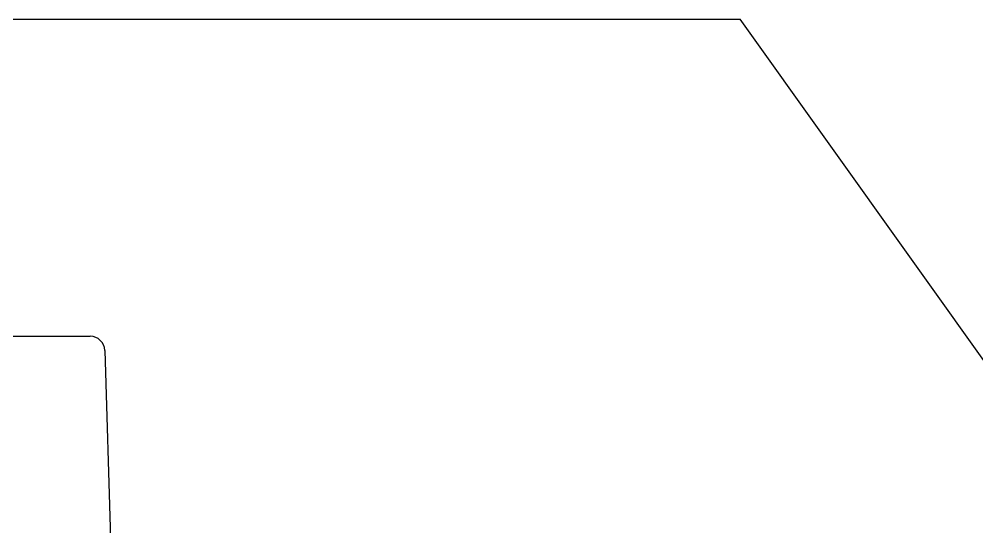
# Model space of a CAD drawing. Header units: millimetres. Extents: x 16950 to 32328, y 19251 to 29476.
# Drawn here: x 17374.01 to 17387, y 19607.99 to 19614.88 of the extents above; entities that cross this region are included whole.
import ezdxf

# ---------------------------------------------------------------- set-up
doc = ezdxf.new("R2010")
doc.units = ezdxf.units.MM
doc.header["$LTSCALE"] = 5
doc.layers.add('UNIT', color=6, linetype='Continuous')
doc.styles.add('SUBMITTAL', font='romans.shx', dxfattribs={"width": 0.75})
doc.dimstyles.new('SUBMITTAL', dxfattribs={"dimtxt": 0.09375, "dimasz": 0.09375, "dimexe": 0.03125, "dimexo": 0.0625, "dimgap": 0.0625, "dimtad": 0, "dimdec": 4, "dimzin": 4, "dimdsep": 46, "dimlunit": 4, "dimtxsty": 'SUBMITTAL', "dimcen": 0.09375, "dimclre": 6, "dimadec": 0, "dimazin": 0, "dimtfac": 1, "dimtdec": 0, "dimtofl": 0, "dimtmove": 0, "dimatfit": 3, "dimfxl": 0, "dimfrac": 2, "dimtolj": 1, "dimtzin": 4, "dimarcsym": 0})

msp = doc.modelspace()

# ---------------------------------------------------------------- linework, layer by layer
at = {"layer": 'UNIT'}
for p, q in [((17364.8917, 19610.5774), (17374.9711, 19610.5774)), ((17375.1678, 19610.3866), (17375.2458, 19607.8341))]:
    msp.add_line(p, q, dxfattribs=at)
msp.add_arc((17374.9711, 19610.3806), 0.1969, 1.74849, 90, dxfattribs=at)

# ---------------------------------------------------------------- leaders
for points in [[(17251.8755, 19600.7667), (17266.5401, 19614.8826), (17383.7891, 19614.8826)], [(17393.8013, 19600.8419), (17383.7891, 19614.8826)]]:
    msp.add_leader(points, dimstyle='SUBMITTAL', override={"dimscale": 36, "dimarcsym": 1}, dxfattribs=at)

doc.saveas('drawing.dxf')
